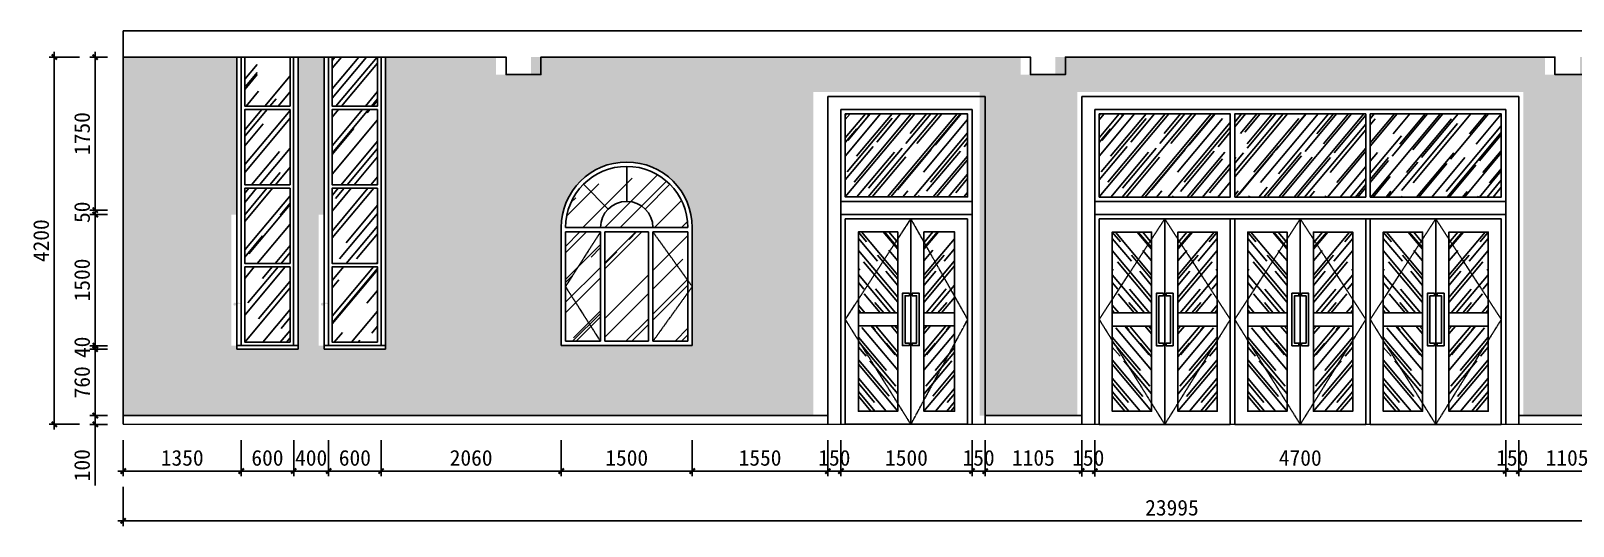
# Model space of a CAD drawing. Header units: millimetres. Extents: x -150677 to 588340, y -254013 to 149700.
# Drawn here: x 415874 to 433517, y -30918 to -25254 of the extents above; entities that cross this region are included whole.
import ezdxf

# ---------------------------------------------------------------- set-up
doc = ezdxf.new("R2010")
doc.units = ezdxf.units.MM
doc.header["$LTSCALE"] = 10
doc.header["$MEASUREMENT"] = 0
doc.linetypes.add('DASH', pattern=[0.35, 0.25, -0.1])
for name, color, linetype in [('1-Ba原始建筑墙体', 2, 'Continuous'), ('1-Bb新建墙体', 7, 'Continuous'), ('2-Ba顶面轮廓', 4, 'Continuous'), ('9-ELd细', 8, 'Continuous'), ('HAT【填充】', 8, 'Continuous'), ('饰物', 46, 'Continuous')]:
    doc.layers.add(name, color=color, linetype=linetype)
doc.styles.get("Standard").update_dxf_attribs({"font": ''})
doc.styles.get('Standard').set_extended_font_data('SimSun')
doc.dimstyles.new('DIMN60', dxfattribs={"dimscale": 0.6, "dimtxt": 300, "dimasz": 100, "dimexe": 100, "dimexo": 300, "dimgap": 100, "dimtad": 1, "dimdec": 0, "dimtxsty": 'Standard', "dimblk": 'ARCHTICK', "dimcen": 2.5, "dimdle": 100, "dimclrd": 8, "dimclre": 8, "dimclrt": 96, "dimadec": 0, "dimazin": 0, "dimtfac": 1, "dimtdec": 0, "dimtmove": 0, "dimatfit": 3, "dimldrblk": 'DOT', "dimfxl": 100, "dimarcsym": 0})
pattern_1 = [(45, (-789385.3, -58583.07), (509.1169, 1357.645), [9000, -1200, 3000, -600]), (45, (-789033.2, -57806.7), (-988.5353, 140.00714), [1800, -198, 3600, -450]), (45, (-789533.8, -58010.3), (1921.91623, 2490.43008), [4800, -840, 2400, -600])]

# ---------------------------------------------------------------- blocks, each defined once
blk = doc.blocks.new('_ArchTick')
at = {"color": 0, "linetype": 'ByBlock', "const_width": 0.4}
blk.add_lwpolyline([(-0.5, -0.5), (0.5, 0.5)], dxfattribs=at)
blk = doc.blocks.new('*D1522')
at = {"layer": '2-Ba顶面轮廓', "color": 8, "lineweight": -2, "transparency": 16777216}
for p, q in [((416931, -29934), (416931, -30348)), ((418281, -29934), (418281, -30348)), ((416871, -30288), (418341, -30288))]:
    blk.add_line(p, q, dxfattribs=at)
at = {"layer": 'Defpoints', "color": 0, "transparency": 16777216}
for p in [(416931, -29754), (418281, -29754), (418281, -30288)]:
    blk.add_point(p, dxfattribs=at)
at = {"layer": '2-Ba顶面轮廓', "color": 8, "lineweight": -2, "transparency": 16777216, "xscale": 60, "yscale": 60, "zscale": 60, "rotation": 180}
blk.add_blockref('_ArchTick', (416931, -30288), dxfattribs=at)
at = {"layer": '2-Ba顶面轮廓', "color": 8, "lineweight": -2, "transparency": 16777216, "xscale": 60, "yscale": 60, "zscale": 60}
blk.add_blockref('_ArchTick', (418281, -30288), dxfattribs=at)
at = {"layer": '2-Ba顶面轮廓', "color": 96, "transparency": 16777216, "insert": (417606, -30138), "char_height": 180, "attachment_point": 5}
blk.add_mtext('1350', dxfattribs=at)
blk = doc.blocks.new('_DOT')
at = {"color": 0, "linetype": 'ByBlock'}
blk.add_line((-0.35, 0), (-1, 0), dxfattribs=at)
at = {"color": 0, "linetype": 'ByBlock', "const_width": 0.35}
blk.add_lwpolyline([(-0.175, 0, 1), (0.175, 0, 1)], format="xyb", close=True, dxfattribs=at)
blk = doc.blocks.new('*D1523')
at = {"layer": '2-Ba顶面轮廓', "color": 8, "lineweight": -2, "transparency": 16777216}
for p, q in [((418281, -29934), (418281, -30348)), ((418881, -29934), (418881, -30348)), ((418221, -30288), (418941, -30288))]:
    blk.add_line(p, q, dxfattribs=at)
at = {"layer": 'Defpoints', "color": 0, "transparency": 16777216}
for p in [(418281, -29754), (418881, -29754), (418881, -30288)]:
    blk.add_point(p, dxfattribs=at)
at = {"layer": '2-Ba顶面轮廓', "color": 8, "lineweight": -2, "transparency": 16777216, "xscale": 60, "yscale": 60, "zscale": 60}
for p, rotation in [((418281, -30288), 179.9999999999999), ((418881, -30288), 359.9999999999999)]:
    blk.add_blockref('_ArchTick', p, dxfattribs=dict(at, rotation=rotation))
at = {"layer": '2-Ba顶面轮廓', "color": 96, "transparency": 16777216, "insert": (418581, -30138), "char_height": 180, "attachment_point": 5}
blk.add_mtext('600', dxfattribs=at)
blk = doc.blocks.new('*D1524')
at = {"layer": '2-Ba顶面轮廓', "color": 8, "lineweight": -2, "transparency": 16777216}
for p, q in [((418881, -29934), (418881, -30348)), ((419281, -29934), (419281, -30348)), ((418821, -30288), (419341, -30288))]:
    blk.add_line(p, q, dxfattribs=at)
at = {"layer": 'Defpoints', "color": 0, "transparency": 16777216}
for p in [(418881, -29754), (419281, -29754), (419281, -30288)]:
    blk.add_point(p, dxfattribs=at)
at = {"layer": '2-Ba顶面轮廓', "color": 8, "lineweight": -2, "transparency": 16777216, "xscale": 60, "yscale": 60, "zscale": 60}
for p, rotation in [((418881, -30288), 179.9999999999999), ((419281, -30288), 359.9999999999999)]:
    blk.add_blockref('_ArchTick', p, dxfattribs=dict(at, rotation=rotation))
at = {"layer": '2-Ba顶面轮廓', "color": 96, "transparency": 16777216, "insert": (419081, -30138), "char_height": 180, "attachment_point": 5}
blk.add_mtext('400', dxfattribs=at)
blk = doc.blocks.new('*D1525')
at = {"layer": '2-Ba顶面轮廓', "color": 8, "lineweight": -2, "transparency": 16777216}
for p, q in [((419281, -29934), (419281, -30348)), ((419881, -29934), (419881, -30348)), ((419221, -30288), (419941, -30288))]:
    blk.add_line(p, q, dxfattribs=at)
at = {"layer": 'Defpoints', "color": 0, "transparency": 16777216}
for p in [(419281, -29754), (419881, -29754), (419881, -30288)]:
    blk.add_point(p, dxfattribs=at)
at = {"layer": '2-Ba顶面轮廓', "color": 8, "lineweight": -2, "transparency": 16777216, "xscale": 60, "yscale": 60, "zscale": 60}
for p, rotation in [((419281, -30288), 179.9999999999999), ((419881, -30288), 359.9999999999999)]:
    blk.add_blockref('_ArchTick', p, dxfattribs=dict(at, rotation=rotation))
at = {"layer": '2-Ba顶面轮廓', "color": 96, "transparency": 16777216, "insert": (419581, -30138), "char_height": 180, "attachment_point": 5}
blk.add_mtext('600', dxfattribs=at)
blk = doc.blocks.new('*D1526')
at = {"layer": '2-Ba顶面轮廓', "color": 8, "lineweight": -2, "transparency": 16777216}
for p, q in [((423441, -29934), (423441, -30348)), ((424991, -29934), (424991, -30348)), ((423381, -30288), (425051, -30288))]:
    blk.add_line(p, q, dxfattribs=at)
at = {"layer": 'Defpoints', "color": 0, "transparency": 16777216}
for p in [(423441, -29754), (424991, -29754), (424991, -30288)]:
    blk.add_point(p, dxfattribs=at)
at = {"layer": '2-Ba顶面轮廓', "color": 8, "lineweight": -2, "transparency": 16777216, "xscale": 60, "yscale": 60, "zscale": 60}
for p, rotation in [((423441, -30288), 179.9999999999999), ((424991, -30288), 359.9999999999999)]:
    blk.add_blockref('_ArchTick', p, dxfattribs=dict(at, rotation=rotation))
at = {"layer": '2-Ba顶面轮廓', "color": 96, "transparency": 16777216, "insert": (424216, -30138), "char_height": 180, "attachment_point": 5}
blk.add_mtext('1550', dxfattribs=at)
blk = doc.blocks.new('*D1527')
at = {"layer": '2-Ba顶面轮廓', "color": 8, "lineweight": -2, "transparency": 16777216}
for p, q in [((424991, -29934), (424991, -30348)), ((425141, -29934), (425141, -30348)), ((424931, -30288), (425201, -30288))]:
    blk.add_line(p, q, dxfattribs=at)
at = {"layer": 'Defpoints', "color": 0, "transparency": 16777216}
for p in [(424991, -29754), (425141, -29754), (425141, -30288)]:
    blk.add_point(p, dxfattribs=at)
at = {"layer": '2-Ba顶面轮廓', "color": 8, "lineweight": -2, "transparency": 16777216, "xscale": 60, "yscale": 60, "zscale": 60}
for p, rotation in [((424991, -30288), 179.9999999999999), ((425141, -30288), 359.9999999999999)]:
    blk.add_blockref('_ArchTick', p, dxfattribs=dict(at, rotation=rotation))
at = {"layer": '2-Ba顶面轮廓', "color": 96, "transparency": 16777216, "insert": (425066, -30138), "char_height": 180, "attachment_point": 5}
blk.add_mtext('150', dxfattribs=at)
blk = doc.blocks.new('*D1528')
at = {"layer": '2-Ba顶面轮廓', "color": 8, "lineweight": -2, "transparency": 16777216}
for p, q in [((425141, -29934), (425141, -30348)), ((426641, -29934), (426641, -30348)), ((425081, -30288), (426701, -30288))]:
    blk.add_line(p, q, dxfattribs=at)
at = {"layer": 'Defpoints', "color": 0, "transparency": 16777216}
for p in [(425141, -29754), (426641, -29754), (426641, -30288)]:
    blk.add_point(p, dxfattribs=at)
at = {"layer": '2-Ba顶面轮廓', "color": 8, "lineweight": -2, "transparency": 16777216, "xscale": 60, "yscale": 60, "zscale": 60}
for p, rotation in [((425141, -30288), 179.9999999999999), ((426641, -30288), 359.9999999999999)]:
    blk.add_blockref('_ArchTick', p, dxfattribs=dict(at, rotation=rotation))
at = {"layer": '2-Ba顶面轮廓', "color": 96, "transparency": 16777216, "insert": (425891, -30138), "char_height": 180, "attachment_point": 5}
blk.add_mtext('1500', dxfattribs=at)
blk = doc.blocks.new('*D1529')
at = {"layer": '2-Ba顶面轮廓', "color": 8, "lineweight": -2, "transparency": 16777216}
for p, q in [((426641, -29934), (426641, -30348)), ((426791, -29934), (426791, -30348)), ((426581, -30288), (426851, -30288))]:
    blk.add_line(p, q, dxfattribs=at)
at = {"layer": 'Defpoints', "color": 0, "transparency": 16777216}
for p in [(426641, -29754), (426791, -29754), (426791, -30288)]:
    blk.add_point(p, dxfattribs=at)
at = {"layer": '2-Ba顶面轮廓', "color": 8, "lineweight": -2, "transparency": 16777216, "xscale": 60, "yscale": 60, "zscale": 60}
for p, rotation in [((426641, -30288), 179.9999999999999), ((426791, -30288), 359.9999999999999)]:
    blk.add_blockref('_ArchTick', p, dxfattribs=dict(at, rotation=rotation))
at = {"layer": '2-Ba顶面轮廓', "color": 96, "transparency": 16777216, "insert": (426716, -30138), "char_height": 180, "attachment_point": 5}
blk.add_mtext('150', dxfattribs=at)
blk = doc.blocks.new('*D1530')
at = {"layer": '2-Ba顶面轮廓', "color": 8, "lineweight": -2, "transparency": 16777216}
for p, q in [((426791, -29934), (426791, -30348)), ((427896, -29934), (427896, -30348)), ((426731, -30288), (427956, -30288))]:
    blk.add_line(p, q, dxfattribs=at)
at = {"layer": 'Defpoints', "color": 0, "transparency": 16777216}
for p in [(426791, -29754), (427896, -29754), (427896, -30288)]:
    blk.add_point(p, dxfattribs=at)
at = {"layer": '2-Ba顶面轮廓', "color": 8, "lineweight": -2, "transparency": 16777216, "xscale": 60, "yscale": 60, "zscale": 60}
for p, rotation in [((426791, -30288), 179.9999999999999), ((427896, -30288), 359.9999999999999)]:
    blk.add_blockref('_ArchTick', p, dxfattribs=dict(at, rotation=rotation))
at = {"layer": '2-Ba顶面轮廓', "color": 96, "transparency": 16777216, "insert": (427343, -30138), "char_height": 180, "attachment_point": 5}
blk.add_mtext('1105', dxfattribs=at)
blk = doc.blocks.new('*D1531')
at = {"layer": '2-Ba顶面轮廓', "color": 8, "lineweight": -2, "transparency": 16777216}
for p, q in [((427895.79474, -29934), (427895.79474, -30348.5)), ((428045.79474, -29934), (428045.79474, -30348.5)), ((427835.79474, -30288.5), (428105.79474, -30288.5))]:
    blk.add_line(p, q, dxfattribs=at)
at = {"layer": 'Defpoints', "color": 0, "transparency": 16777216}
for p in [(427895.79474, -29754), (428045.79474, -29754), (428045.79474, -30288.5)]:
    blk.add_point(p, dxfattribs=at)
at = {"layer": '2-Ba顶面轮廓', "color": 8, "lineweight": -2, "transparency": 16777216, "xscale": 60, "yscale": 60, "zscale": 60}
for p, rotation in [((427895.79474, -30288.5), 179.9999999999999), ((428045.79474, -30288.5), 359.9999999999999)]:
    blk.add_blockref('_ArchTick', p, dxfattribs=dict(at, rotation=rotation))
at = {"layer": '2-Ba顶面轮廓', "color": 96, "transparency": 16777216, "insert": (427970.79474, -30138.5), "char_height": 180, "attachment_point": 5}
blk.add_mtext('150', dxfattribs=at)
blk = doc.blocks.new('*D1532')
at = {"layer": '2-Ba顶面轮廓', "color": 8, "lineweight": -2, "transparency": 16777216}
for p, q in [((428045.79474, -29934), (428045.79474, -30348.5)), ((432745.79474, -29934), (432745.79474, -30348.5)), ((427985.79474, -30288.5), (432805.79474, -30288.5))]:
    blk.add_line(p, q, dxfattribs=at)
at = {"layer": 'Defpoints', "color": 0, "transparency": 16777216}
for p in [(428045.79474, -29754), (432745.79474, -29754), (432745.79474, -30288.5)]:
    blk.add_point(p, dxfattribs=at)
at = {"layer": '2-Ba顶面轮廓', "color": 8, "lineweight": -2, "transparency": 16777216, "xscale": 60, "yscale": 60, "zscale": 60}
for p, rotation in [((428045.79474, -30288.5), 179.9999999999999), ((432745.79474, -30288.5), 359.9999999999999)]:
    blk.add_blockref('_ArchTick', p, dxfattribs=dict(at, rotation=rotation))
at = {"layer": '2-Ba顶面轮廓', "color": 96, "transparency": 16777216, "insert": (430395.79474, -30138.5), "char_height": 180, "attachment_point": 5}
blk.add_mtext('4700', dxfattribs=at)
blk = doc.blocks.new('*D1533')
at = {"layer": '2-Ba顶面轮廓', "color": 8, "lineweight": -2, "transparency": 16777216}
for p, q in [((432746, -29934), (432746, -30348)), ((432896, -29934), (432896, -30348)), ((432686, -30288), (432956, -30288))]:
    blk.add_line(p, q, dxfattribs=at)
at = {"layer": 'Defpoints', "color": 0, "transparency": 16777216}
for p in [(432746, -29754), (432896, -29754), (432896, -30288)]:
    blk.add_point(p, dxfattribs=at)
at = {"layer": '2-Ba顶面轮廓', "color": 8, "lineweight": -2, "transparency": 16777216, "xscale": 60, "yscale": 60, "zscale": 60}
for p, rotation in [((432746, -30288), 179.9999999999999), ((432896, -30288), 359.9999999999999)]:
    blk.add_blockref('_ArchTick', p, dxfattribs=dict(at, rotation=rotation))
at = {"layer": '2-Ba顶面轮廓', "color": 96, "transparency": 16777216, "insert": (432821, -30138), "char_height": 180, "attachment_point": 5}
blk.add_mtext('150', dxfattribs=at)
blk = doc.blocks.new('*D1534')
at = {"layer": '2-Ba顶面轮廓', "color": 8, "lineweight": -2, "transparency": 16777216}
for p, q in [((432896, -29934), (432896, -30348)), ((434001, -29934), (434001, -30348)), ((432836, -30288), (434061, -30288))]:
    blk.add_line(p, q, dxfattribs=at)
at = {"layer": 'Defpoints', "color": 0, "transparency": 16777216}
for p in [(432896, -29754), (434001, -29754), (434001, -30288)]:
    blk.add_point(p, dxfattribs=at)
at = {"layer": '2-Ba顶面轮廓', "color": 8, "lineweight": -2, "transparency": 16777216, "xscale": 60, "yscale": 60, "zscale": 60}
for p, rotation in [((432896, -30288), 179.9999999999999), ((434001, -30288), 359.9999999999999)]:
    blk.add_blockref('_ArchTick', p, dxfattribs=dict(at, rotation=rotation))
at = {"layer": '2-Ba顶面轮廓', "color": 96, "transparency": 16777216, "insert": (433448, -30138), "char_height": 180, "attachment_point": 5}
blk.add_mtext('1105', dxfattribs=at)
blk = doc.blocks.new('*D1543')
at = {"layer": '2-Ba顶面轮廓', "color": 8, "lineweight": -2, "transparency": 16777216}
for p, q in [((416931, -30468), (416931, -30917)), ((440926, -30468), (440926, -30918)), ((416871, -30857), (440986, -30858))]:
    blk.add_line(p, q, dxfattribs=at)
at = {"layer": 'Defpoints', "color": 0, "transparency": 16777216}
for p in [(416931, -30288), (440926, -30289), (440926, -30858)]:
    blk.add_point(p, dxfattribs=at)
at = {"layer": '2-Ba顶面轮廓', "color": 8, "lineweight": -2, "transparency": 16777216, "xscale": 60, "yscale": 60, "zscale": 60}
for p, rotation in [((416931, -30857), 179.9988060943548), ((440926, -30858), 359.9988060943548)]:
    blk.add_blockref('_ArchTick', p, dxfattribs=dict(at, rotation=rotation))
at = {"layer": '2-Ba顶面轮廓', "color": 96, "transparency": 16777216, "insert": (428928, -30708), "char_height": 180, "attachment_point": 5, "rotation": 359.9988}
blk.add_mtext('23995', dxfattribs=at)
blk = doc.blocks.new('*D1548')
at = {"layer": '2-Ba顶面轮廓', "color": 8, "lineweight": -2, "transparency": 16777216}
for p, q in [((416611, -29654), (416611, -29594)), ((416751, -29654), (416551, -29654)), ((416751, -29754), (416551, -29754)), ((416611, -29654), (416611, -29754)), ((416611, -29754), (416611, -30452))]:
    blk.add_line(p, q, dxfattribs=at)
at = {"layer": 'Defpoints', "color": 0, "transparency": 16777216}
for p in [(416611, -29654), (416931, -29654), (416931, -29754)]:
    blk.add_point(p, dxfattribs=at)
at = {"layer": '2-Ba顶面轮廓', "color": 8, "lineweight": -2, "transparency": 16777216, "xscale": 60, "yscale": 60, "zscale": 60}
for p, rotation in [((416611, -29654), 270), ((416611, -29754), 90)]:
    blk.add_blockref('_ArchTick', p, dxfattribs=dict(at, rotation=rotation))
at = {"layer": '2-Ba顶面轮廓', "color": 96, "transparency": 16777216, "insert": (416461, -30221), "char_height": 180, "attachment_point": 5, "rotation": 90}
blk.add_mtext('100', dxfattribs=at)
blk = doc.blocks.new('*D1549')
at = {"layer": '2-Ba顶面轮廓', "color": 8, "lineweight": -2, "transparency": 16777216}
for p, q in [((416751, -28894), (416551, -28894)), ((416611, -29714), (416611, -28834)), ((416751, -29654), (416551, -29654))]:
    blk.add_line(p, q, dxfattribs=at)
at = {"layer": 'Defpoints', "color": 0, "transparency": 16777216}
for p in [(416611, -28894), (416931, -28894), (416931, -29654)]:
    blk.add_point(p, dxfattribs=at)
at = {"layer": '2-Ba顶面轮廓', "color": 8, "lineweight": -2, "transparency": 16777216, "xscale": 60, "yscale": 60, "zscale": 60}
for p, rotation in [((416611, -28894), 90), ((416611, -29654), 270)]:
    blk.add_blockref('_ArchTick', p, dxfattribs=dict(at, rotation=rotation))
at = {"layer": '2-Ba顶面轮廓', "color": 96, "transparency": 16777216, "insert": (416461, -29273), "char_height": 180, "attachment_point": 5, "rotation": 90}
blk.add_mtext('760', dxfattribs=at)
blk = doc.blocks.new('*D1550')
at = {"layer": '2-Ba顶面轮廓', "color": 8, "lineweight": -2, "transparency": 16777216}
for p, q in [((416751, -28854), (416551, -28854)), ((416751, -28894), (416551, -28894)), ((416611, -28854), (416611, -28794)), ((416611, -28894), (416611, -28854)), ((416611, -28894), (416611, -28954))]:
    blk.add_line(p, q, dxfattribs=at)
at = {"layer": 'Defpoints', "color": 0, "transparency": 16777216}
for p in [(416611, -28854), (416931, -28854), (416931, -28894)]:
    blk.add_point(p, dxfattribs=at)
at = {"layer": '2-Ba顶面轮廓', "color": 8, "lineweight": -2, "transparency": 16777216, "xscale": 60, "yscale": 60, "zscale": 60}
for p, rotation in [((416611, -28854), 270), ((416611, -28894), 90)]:
    blk.add_blockref('_ArchTick', p, dxfattribs=dict(at, rotation=rotation))
at = {"layer": '2-Ba顶面轮廓', "color": 96, "transparency": 16777216, "insert": (416461, -28873), "char_height": 180, "attachment_point": 5, "rotation": 90}
blk.add_mtext('40', dxfattribs=at)
blk = doc.blocks.new('*D1551')
at = {"layer": '2-Ba顶面轮廓', "color": 8, "lineweight": -2, "transparency": 16777216}
for p, q in [((416611, -28914), (416611, -27294)), ((416751, -27354), (416551, -27354)), ((416751, -28854), (416551, -28854))]:
    blk.add_line(p, q, dxfattribs=at)
at = {"layer": 'Defpoints', "color": 0, "transparency": 16777216}
for p in [(416611, -27354), (416931, -27354), (416931, -28854)]:
    blk.add_point(p, dxfattribs=at)
at = {"layer": '2-Ba顶面轮廓', "color": 8, "lineweight": -2, "transparency": 16777216, "xscale": 60, "yscale": 60, "zscale": 60}
for p, rotation in [((416611, -27354), 90), ((416611, -28854), 270)]:
    blk.add_blockref('_ArchTick', p, dxfattribs=dict(at, rotation=rotation))
at = {"layer": '2-Ba顶面轮廓', "color": 96, "transparency": 16777216, "insert": (416461, -28103), "char_height": 180, "attachment_point": 5, "rotation": 90}
blk.add_mtext('1500', dxfattribs=at)
blk = doc.blocks.new('*D1552')
at = {"layer": '2-Ba顶面轮廓', "color": 8, "lineweight": -2, "transparency": 16777216}
for p, q in [((416751, -27303), (416551, -27303)), ((416611, -27303), (416611, -27243)), ((416611, -27354), (416611, -27303)), ((416751, -27354), (416551, -27354)), ((416611, -27354), (416611, -27414))]:
    blk.add_line(p, q, dxfattribs=at)
at = {"layer": 'Defpoints', "color": 0, "transparency": 16777216}
for p in [(416611, -27303), (416931, -27303), (416931, -27354)]:
    blk.add_point(p, dxfattribs=at)
at = {"layer": '2-Ba顶面轮廓', "color": 8, "lineweight": -2, "transparency": 16777216, "xscale": 60, "yscale": 60, "zscale": 60}
for p, rotation in [((416611, -27303), 270), ((416611, -27354), 90)]:
    blk.add_blockref('_ArchTick', p, dxfattribs=dict(at, rotation=rotation))
at = {"layer": '2-Ba顶面轮廓', "color": 96, "transparency": 16777216, "insert": (416461, -27328), "char_height": 180, "attachment_point": 5, "rotation": 90}
blk.add_mtext('50', dxfattribs=at)
blk = doc.blocks.new('*D1553')
at = {"layer": '2-Ba顶面轮廓', "color": 8, "lineweight": -2, "transparency": 16777216}
for p, q in [((416751, -25554), (416551, -25554)), ((416611, -27363), (416611, -25494)), ((416751, -27303), (416551, -27303))]:
    blk.add_line(p, q, dxfattribs=at)
at = {"layer": 'Defpoints', "color": 0, "transparency": 16777216}
for p in [(416611, -25554), (416931, -25554), (416931, -27303)]:
    blk.add_point(p, dxfattribs=at)
at = {"layer": '2-Ba顶面轮廓', "color": 8, "lineweight": -2, "transparency": 16777216, "xscale": 60, "yscale": 60, "zscale": 60}
for p, rotation in [((416611, -25554), 90), ((416611, -27303), 270)]:
    blk.add_blockref('_ArchTick', p, dxfattribs=dict(at, rotation=rotation))
at = {"layer": '2-Ba顶面轮廓', "color": 96, "transparency": 16777216, "insert": (416461, -26428), "char_height": 180, "attachment_point": 5, "rotation": 90}
blk.add_mtext('1750', dxfattribs=at)
blk = doc.blocks.new('*D1554')
at = {"layer": '2-Ba顶面轮廓', "color": 8, "lineweight": -2, "transparency": 16777216}
for p, q in [((416430.5, -25553.5), (416082.5, -25553.5)), ((416142.5, -25493.5), (416142.5, -29813.5)), ((416430.5, -29753.5), (416082.5, -29753.5))]:
    blk.add_line(p, q, dxfattribs=at)
at = {"layer": 'Defpoints', "color": 0, "transparency": 16777216}
for p in [(416610.5, -25553.5), (416142.5, -29753.5), (416610.5, -29753.5)]:
    blk.add_point(p, dxfattribs=at)
at = {"layer": '2-Ba顶面轮廓', "color": 8, "lineweight": -2, "transparency": 16777216, "xscale": 60, "yscale": 60, "zscale": 60}
for p, rotation in [((416142.5, -25553.5), 90), ((416142.5, -29753.5), 270)]:
    blk.add_blockref('_ArchTick', p, dxfattribs=dict(at, rotation=rotation))
at = {"layer": '2-Ba顶面轮廓', "color": 96, "transparency": 16777216, "insert": (415992.5, -27653.5), "char_height": 180, "attachment_point": 5, "rotation": 90}
blk.add_mtext('4200', dxfattribs=at)
blk = doc.blocks.new('A$C438F444C')
at = {"layer": 'HAT【填充】'}
h = blk.add_hatch(dxfattribs=at)
h.set_pattern_fill('AR-RROOF', color=250, scale=600, angle=45, style=0)
h.set_pattern_definition([(45, (50, 1350), (509.12, 1357.65), [9000, -1200, 3000, -600]), (45, (402.1, 2126.4), (-988.54, 140), [1800, -198, 3600, -450]), (45, (-98.5, 1922.76), (1921.92, 2490.43), [4800, -840, 2400, -600])])
edge = h.paths.add_edge_path()
edge.add_arc((750, 1350), 700, 0, 180)
edge.add_line((50, 1350), (1450, 1350))
h = blk.add_hatch(dxfattribs=at)
h.set_pattern_fill('AR-RROOF', color=250, scale=400, angle=45, style=0)
h.set_pattern_definition([(45, (-789385.3, -58583.07), (339.41125, 905.09668), [6000, -800, 2000, -400]), (45, (-789150.55, -58065.47), (-659.02352, 93.3381), [1200, -132, 2400, -300]), (45, (-789484.3, -58201.23), (1281.27749, 1660.28672), [3200, -560, 1600, -400])])
h.paths.add_polyline_path([(50, 1300), (50, 50), (450, 50), (450, 1300)])
h = blk.add_hatch(dxfattribs=at)
h.set_pattern_fill('AR-RROOF', color=250, scale=600, angle=45, style=0)
h.set_pattern_definition(pattern_1)
h.paths.add_polyline_path([(500, 50), (500, 1300), (1000, 1300), (1000, 50)])
h = blk.add_hatch(dxfattribs=at)
h.set_pattern_fill('AR-RROOF', color=250, scale=600, angle=45, style=0)
h.set_pattern_definition(pattern_1)
h.paths.add_polyline_path([(1050, 1300), (1050, 50), (1450, 50), (1450, 1300)])
at = {"layer": '2-Ba顶面轮廓', "color": 8}
for p, q in [((750, 1650), (750, 2050)), ((538, 1562), (255, 1845)), ((962, 1562), (1245, 1845))]:
    blk.add_line(p, q, dxfattribs=at)
at = {"layer": '2-Ba顶面轮廓'}
for p, q in [((0, 0), (0, 1350)), ((50, 1350), (1450, 1350)), ((50, 1300), (450, 1300)), ((50, 50), (50, 1300)), ((450, 1300), (450, 50)), ((500, 1300), (1000, 1300)), ((500, 1300), (500, 50)), ((1000, 1300), (1000, 50)), ((1050, 1300), (1450, 1300)), ((1050, 1300), (1050, 50)), ((1450, 1300), (1450, 50)), ((1500, 1350), (1500, 0)), ((0, 0), (1500, 0)), ((50, 50), (450, 50)), ((500, 50), (1000, 50)), ((1050, 50), (1450, 50))]:
    blk.add_line(p, q, dxfattribs=at)
at = {"layer": '2-Ba顶面轮廓', "color": 8, "linetype": 'DASH'}
for points in [[(450, 1300), (50, 675), (450, 50)], [(1050, 1300), (1500, 675), (1050, 50)]]:
    blk.add_lwpolyline(points, dxfattribs=at)
at = {"layer": '2-Ba顶面轮廓'}
for radius in [750, 700]:
    blk.add_arc((750, 1350), radius, 0, 180, dxfattribs=at)
at = {"layer": '2-Ba顶面轮廓', "color": 8}
blk.add_arc((750, 1350), 300, 0, 180, dxfattribs=at)
blk = doc.blocks.new('*D1703')
at = {"layer": '2-Ba顶面轮廓', "color": 8, "lineweight": -2, "transparency": 16777216}
for p, q in [((421941, -29934), (421941, -30348)), ((423441, -29934), (423441, -30348)), ((423501, -30288), (421881, -30288))]:
    blk.add_line(p, q, dxfattribs=at)
at = {"layer": 'Defpoints', "color": 0, "transparency": 16777216}
for p in [(421941, -29754), (423441, -29754), (421941, -30288)]:
    blk.add_point(p, dxfattribs=at)
at = {"layer": '2-Ba顶面轮廓', "color": 8, "lineweight": -2, "transparency": 16777216, "xscale": 60, "yscale": 60, "zscale": 60, "rotation": 180}
blk.add_blockref('_ArchTick', (421941, -30288), dxfattribs=at)
at = {"layer": '2-Ba顶面轮廓', "color": 8, "lineweight": -2, "transparency": 16777216, "xscale": 60, "yscale": 60, "zscale": 60}
blk.add_blockref('_ArchTick', (423441, -30288), dxfattribs=at)
at = {"layer": '2-Ba顶面轮廓', "color": 96, "transparency": 16777216, "insert": (422691, -30138), "char_height": 180, "attachment_point": 5}
blk.add_mtext('1500', dxfattribs=at)
blk = doc.blocks.new('*D1704')
at = {"layer": '2-Ba顶面轮廓', "color": 8, "lineweight": -2, "transparency": 16777216}
for p, q in [((419881, -29934), (419881, -30348)), ((421941, -29934), (421941, -30348)), ((422001, -30288), (419821, -30288))]:
    blk.add_line(p, q, dxfattribs=at)
at = {"layer": 'Defpoints', "color": 0, "transparency": 16777216}
for p in [(419881, -29754), (421941, -29754), (419881, -30288)]:
    blk.add_point(p, dxfattribs=at)
at = {"layer": '2-Ba顶面轮廓', "color": 8, "lineweight": -2, "transparency": 16777216, "xscale": 60, "yscale": 60, "zscale": 60, "rotation": 180}
blk.add_blockref('_ArchTick', (419881, -30288), dxfattribs=at)
at = {"layer": '2-Ba顶面轮廓', "color": 8, "lineweight": -2, "transparency": 16777216, "xscale": 60, "yscale": 60, "zscale": 60}
blk.add_blockref('_ArchTick', (421941, -30288), dxfattribs=at)
at = {"layer": '2-Ba顶面轮廓', "color": 96, "transparency": 16777216, "insert": (420911, -30138), "char_height": 180, "attachment_point": 5}
blk.add_mtext('2060', dxfattribs=at)

msp = doc.modelspace()

# ---------------------------------------------------------------- hatches: boundary and pattern name
at = {"layer": '2-Ba顶面轮廓'}
h = msp.add_hatch(dxfattribs=at)
h.set_pattern_fill('AR-SAND', color=251, scale=100, angle=90, style=0)
h.set_pattern_definition([(127.5, (416816.47, -29654), (-244.7066, -8.0002), [0, -193.04, 0, -215.9, 0, -206.375]), (97.5, (416816.47, -29654), (-358.4126, 224.7616), [0, -104.14, 0, -173.99, 0, -66.675]), (57.5, (416816.47, -29810.2), (-0.7186, 395.4962), [0, -63.5, 0, -228.6, 0, -298.45]), (47.5, (416816.47, -29810.2), (-111.4647, 381.778), [0, -31.75, 0, -149.86, 0, -171.45])])
h.paths.add_polyline_path([(419295.1, -28393.5, 0.4742551), (419223.5, -28371.5, 0.4729746), (419196.7, -28367.9, 1.0451931), (419219.5, -28390.3, -0.4712331)], flags=0)
h.paths.add_polyline_path([(418295.1, -28393.5, 0.4742551), (418223.5, -28371.5, 0.4729746), (418196.7, -28367.9), (418196.7, -28367.9, -0.000002), (418196.7, -28367.9), (418196.7, -28367.9, 1.0451964), (418219.5, -28390.3, -0.4712332)], flags=0)
h.paths.add_polyline_path([(439141.2, -28393.5, 0.4742551), (439069.6, -28371.5, 0.4729746), (439042.8, -28367.9, 1.0451931), (439065.6, -28390.3, -0.4712331)], flags=0)
h.paths.add_polyline_path([(440042.8, -28367.9), (440042.8, -28367.9, -0.0000022), (440042.8, -28367.9, 1.0451964), (440065.6, -28390.3, -0.4712332), (440141.2, -28393.5, 0.4742551), (440069.6, -28371.5, 0.4729746), (440042.8, -28367.9)], flags=0)
edge = h.paths.add_edge_path()
edge.add_line((421940.8, -28853.6), (421940.8, -27503.6))
edge.add_arc((422690.8, -27503.6), 750, 2.90155, 180, ccw=False)
edge.add_line((423439.8, -27465.7), (423440.8, -28853.6))
edge.add_line((423440.8, -28853.6), (421940.8, -28853.6))
edge = h.paths.add_edge_path()
edge.add_line((437350.8, -28853.6), (437351.8, -27465.7))
edge.add_arc((438100.8, -27503.6), 750, 0, 177.09845, ccw=False)
edge.add_line((438850.8, -27503.6), (438850.8, -28853.6))
edge.add_line((438850.8, -28853.6), (437350.8, -28853.6))
h.paths.add_polyline_path([(440075.9, -28854), (440075.9, -27354), (440012.6, -27354), (440012.6, -28854)])
h.paths.add_polyline_path([(439075.9, -28854), (439075.9, -27354), (439012.6, -27354), (439012.6, -28854)])
h.paths.add_polyline_path([(418230.8, -28854), (418230.8, -27354), (418166.5, -27354), (418166.5, -28854)])
h.paths.add_polyline_path([(419930.8, -25554), (419930.8, -28893), (419230.8, -28893), (419230.8, -25554), (418930.8, -25554), (418930.8, -28893.5), (418230.8, -28893.5), (418230.8, -25554), (416930.8, -25554), (416930.8, -29654), (424826.5, -29654), (424826.5, -25954), (426726.5, -25954), (426726.5, -29654), (427845.8, -29654), (427845.8, -25954), (432945.8, -25954), (432945.8, -29654), (433837.5, -29654), (433837.5, -25954), (435737.5, -25954), (435737.5, -29654), (440812.6, -29654), (440812.6, -25554), (440775.9, -25554), (440775.9, -28893.5), (440075.9, -28893.5), (440075.9, -25554), (439775.9, -25554), (439775.9, -28894), (439075.9, -28894), (439075.9, -25554), (433595.8, -25554), (433595.8, -25754), (433195.8, -25754), (433195.8, -25554), (427595.8, -25554), (427595.8, -25754), (427195.8, -25754), (427195.8, -25554), (421595.8, -25554), (421595.8, -25754), (421195.8, -25754), (421195.8, -25554)])
h.paths.add_polyline_path([(419230.8, -28854), (419230.8, -27354), (419166.5, -27354), (419166.5, -28854)])
h = msp.add_hatch(dxfattribs=at)
h.set_pattern_fill('木材', color=251, scale=50, style=0)
h.set_pattern_definition([(50, (425190.78, -27153.5), (129.618, 465.617), [3000, -400, 1000, -200]), (50, (425456.78, -27053.5), (-332.325, 17.773), [600, -66, 1200, -150]), (50, (425290.78, -26983.5), (565.849, 882.82), [1600, -280, 800, -200])])
h.paths.add_polyline_path([(426590.8, -27153.5), (426590.8, -26203.5), (425190.8, -26203.5), (425190.8, -27153.5)])
h = msp.add_hatch(dxfattribs=at)
h.set_pattern_fill('木材', color=251, scale=50, style=0)
h.set_pattern_definition([(50, (428095.8, -27154), (129.618, 465.617), [3000, -400, 1000, -200]), (50, (428361.8, -27054), (-332.325, 17.773), [600, -66, 1200, -150]), (50, (428195.8, -26984), (565.849, 882.8198), [1600, -280, 800, -200])])
h.paths.add_polyline_path([(429595.8, -27154), (429595.8, -26204), (428095.8, -26204), (428095.8, -27154)])
h.paths.add_polyline_path([(431145.8, -27154), (431145.8, -26204), (429645.8, -26204), (429645.8, -27154)])
h.paths.add_polyline_path([(432695.8, -27154), (432695.8, -26204), (431195.8, -26204), (431195.8, -27154)])
h = msp.add_hatch(dxfattribs=at)
h.set_pattern_fill('木材', color=251, scale=50, style=0)
h.set_pattern_definition([(130, (425790.78, -29603.5), (-129.618, 465.617), [3000, -400, 1000, -200]), (130, (425524.78, -29503.5), (332.325, 17.773), [600, -66, 1200, -150]), (130, (425690.78, -29433.5), (-565.849, 882.82), [1600, -280, 800, -200])])
h.paths.add_polyline_path([(425340.8, -27553.5), (425790.8, -27553.5), (425790.8, -27649.9), (425340.8, -28389.2)])
h.paths.add_polyline_path([(425790.8, -27649.9), (425790.8, -28478.5), (425340.8, -28478.5), (425340.8, -28389.2)])
h.paths.add_polyline_path([(425790.8, -28628.5), (425790.8, -28853.5), (425790.8, -29496.4), (425340.8, -28724.9), (425340.8, -28628.5)])
h.paths.add_polyline_path([(425790.8, -29496.4), (425790.8, -29603.5), (425340.8, -29603.5), (425340.8, -28724.9)])
h = msp.add_hatch(dxfattribs=at)
h.set_pattern_fill('木材', color=251, scale=50, style=0)
h.set_pattern_definition([(50, (426090.78, -29603.5), (129.618, 465.617), [3000, -400, 1000, -200]), (50, (426356.78, -29503.5), (-332.325, 17.773), [600, -66, 1200, -150]), (50, (426190.78, -29433.5), (565.849, 882.82), [1600, -280, 800, -200])])
h.paths.add_polyline_path([(426440.8, -27553.5), (426090.8, -27553.5), (426090.8, -27668.9), (426440.8, -28288.1)])
h.paths.add_polyline_path([(426090.8, -27668.9), (426090.8, -28478.5), (426440.8, -28478.5), (426440.8, -28288.1)])
h.paths.add_polyline_path([(426090.8, -28628.5), (426090.8, -28853.5), (426090.8, -29476.6), (426440.8, -28830.4), (426440.8, -28628.5)])
h.paths.add_polyline_path([(426440.8, -28830.4), (426090.8, -29476.6), (426090.8, -29603.5), (426440.8, -29603.5)])
h = msp.add_hatch(dxfattribs=at)
h.set_pattern_fill('木材', color=251, scale=50, style=0)
h.set_pattern_definition([(130, (428695.8, -29604), (-129.618, 465.617), [3000, -400, 1000, -200]), (130, (428429.8, -29504), (332.325, 17.773), [600, -66, 1200, -150]), (130, (428595.8, -29434), (-565.849, 882.82), [1600, -280, 800, -200])])
h.paths.add_polyline_path([(428245.8, -27554), (428695.8, -27554), (428695.8, -27650.4), (428245.8, -28389.7)])
h.paths.add_polyline_path([(428695.8, -27650.4), (428695.8, -28479), (428245.8, -28479), (428245.8, -28389.7)])
h.paths.add_polyline_path([(428695.8, -28629), (428695.8, -28854), (428695.8, -29496.9), (428245.8, -28725.4), (428245.8, -28629)])
h.paths.add_polyline_path([(428695.8, -29496.9), (428695.8, -29604), (428245.8, -29604), (428245.8, -28725.4)])
h = msp.add_hatch(dxfattribs=at)
h.set_pattern_fill('木材', color=251, scale=50, style=0)
h.set_pattern_definition([(50, (428995.8, -29604), (129.618, 465.617), [3000, -400, 1000, -200]), (50, (429261.8, -29504), (-332.325, 17.773), [600, -66, 1200, -150]), (50, (429095.8, -29434), (565.849, 882.82), [1600, -280, 800, -200])])
h.paths.add_polyline_path([(429445.8, -27554), (428995.8, -27554), (428995.8, -27634), (429445.8, -28324)])
h.paths.add_polyline_path([(428995.8, -27634), (428995.8, -28479), (429445.8, -28479), (429445.8, -28324)])
h.paths.add_polyline_path([(428995.8, -28629), (428995.8, -28854), (428995.8, -29514), (429445.8, -28794), (429445.8, -28629)])
h.paths.add_polyline_path([(428995.8, -29514), (428995.8, -29604), (429445.8, -29604), (429445.8, -28794)])
h = msp.add_hatch(dxfattribs=at)
h.set_pattern_fill('木材', color=251, scale=50, style=0)
h.set_pattern_definition([(130, (430245.8, -29604), (-129.618, 465.617), [3000, -400, 1000, -200]), (130, (429979.8, -29504), (332.325, 17.773), [600, -66, 1200, -150]), (130, (430145.8, -29434), (-565.849, 882.82), [1600, -280, 800, -200])])
h.paths.add_polyline_path([(429795.8, -27554), (430245.8, -27554), (430245.8, -27650.4), (429795.8, -28389.7)])
h.paths.add_polyline_path([(430245.8, -27650.4), (430245.8, -28479), (429795.8, -28479), (429795.8, -28389.7)])
h.paths.add_polyline_path([(430245.8, -28629), (430245.8, -28854), (430245.8, -29496.9), (429795.8, -28725.4), (429795.8, -28629)])
h.paths.add_polyline_path([(430245.8, -29496.9), (430245.8, -29604), (429795.8, -29604), (429795.8, -28725.4)])
h = msp.add_hatch(dxfattribs=at)
h.set_pattern_fill('木材', color=251, scale=50, style=0)
h.set_pattern_definition([(50, (430545.8, -29604), (129.618, 465.617), [3000, -400, 1000, -200]), (50, (430811.8, -29504), (-332.325, 17.773), [600, -66, 1200, -150]), (50, (430645.8, -29434), (565.849, 882.82), [1600, -280, 800, -200])])
h.paths.add_polyline_path([(430995.8, -27554), (430545.8, -27554), (430545.8, -27650.4), (430995.8, -28389.7)])
h.paths.add_polyline_path([(430545.8, -27650.4), (430545.8, -28479), (430995.8, -28479), (430995.8, -28389.7)])
h.paths.add_polyline_path([(430545.8, -28629), (430545.8, -28854), (430545.8, -29496.9), (430995.8, -28725.4), (430995.8, -28629)])
h.paths.add_polyline_path([(430545.8, -29496.9), (430545.8, -29604), (430995.8, -29604), (430995.8, -28725.4)])
h = msp.add_hatch(dxfattribs=at)
h.set_pattern_fill('木材', color=251, scale=50, style=0)
h.set_pattern_definition([(130, (431795.8, -29604), (-129.618, 465.617), [3000, -400, 1000, -200]), (130, (431529.8, -29504), (332.325, 17.773), [600, -66, 1200, -150]), (130, (431695.8, -29434), (-565.849, 882.82), [1600, -280, 800, -200])])
h.paths.add_polyline_path([(431345.8, -27554), (431795.8, -27554), (431795.8, -27650.4), (431345.8, -28389.7)])
h.paths.add_polyline_path([(431795.8, -27650.4), (431795.8, -28479), (431345.8, -28479), (431345.8, -28389.7)])
h.paths.add_polyline_path([(431795.8, -28629), (431795.8, -28854), (431795.8, -29496.9), (431345.8, -28725.4), (431345.8, -28629)])
h.paths.add_polyline_path([(431795.8, -29496.9), (431795.8, -29604), (431345.8, -29604), (431345.8, -28725.4)])
h = msp.add_hatch(dxfattribs=at)
h.set_pattern_fill('木材', color=251, scale=50, style=0)
h.set_pattern_definition([(50, (432095.8, -29604), (129.618, 465.617), [3000, -400, 1000, -200]), (50, (432361.8, -29504), (-332.325, 17.773), [600, -66, 1200, -150]), (50, (432195.8, -29434), (565.849, 882.82), [1600, -280, 800, -200])])
h.paths.add_polyline_path([(432545.8, -27554), (432095.8, -27554), (432095.8, -27650.4), (432545.8, -28389.7)])
h.paths.add_polyline_path([(432095.8, -27650.4), (432095.8, -28479), (432545.8, -28479), (432545.8, -28389.7)])
h.paths.add_polyline_path([(432095.8, -28629), (432095.8, -28854), (432095.8, -29496.9), (432545.8, -28725.4), (432545.8, -28629)])
h.paths.add_polyline_path([(432095.8, -29496.9), (432095.8, -29604), (432545.8, -29604), (432545.8, -28725.4)])
at = {"layer": 'HAT【填充】'}
h = msp.add_hatch(dxfattribs=at)
h.set_pattern_fill('木材', color=251, scale=100, style=0)
h.set_pattern_definition([(50, (418320.78, -28813.5), (202.204, 726.363), [4680, -624, 1560, -312]), (50, (418735.74, -28657.5), (-518.43, 27.725), [936, -102.96, 1872, -234]), (50, (418476.78, -28548.3), (882.725, 1377.199), [2496, -436.8, 1248, -312])])
h.paths.add_polyline_path([(419840.8, -25553.5), (419320.8, -25553.5), (419320.8, -26113.5), (419840.8, -26113.5)])
h.paths.add_polyline_path([(419840.8, -26153.5), (419320.8, -26153.5), (419320.8, -27013.5), (419840.8, -27013.5)])
h.paths.add_polyline_path([(419840.8, -27053.5), (419320.8, -27053.5), (419320.8, -27913.5), (419840.8, -27913.5)])
h.paths.add_polyline_path([(419840.8, -27953.5), (419320.8, -27953.5), (419320.8, -28813.5), (419840.8, -28813.5)])
h.paths.add_polyline_path([(418840.8, -27953.5), (418320.8, -27953.5), (418320.8, -28813.5), (418840.8, -28813.5)])
h.paths.add_polyline_path([(418840.8, -27053.5), (418320.8, -27053.5), (418320.8, -27913.5), (418840.8, -27913.5)])
h.paths.add_polyline_path([(418840.8, -26153.5), (418320.8, -26153.5), (418320.8, -27013.5), (418840.8, -27013.5)])
h.paths.add_polyline_path([(418840.8, -25753.5), (418464, -25753.5), (418464, -25553.5), (418320.8, -25553.5), (418320.8, -26113.5), (418840.8, -26113.5)])

# ---------------------------------------------------------------- linework, layer by layer
at = {"layer": '1-Ba原始建筑墙体'}
for p, q in [((416930.8, -25253.5), (416930.8, -29753.5)), ((416930.8, -25253.5), (440925.9, -25254)), ((416930.8, -29753.5), (440925.9, -29754))]:
    msp.add_line(p, q, dxfattribs=at)
at = {"layer": '2-Ba顶面轮廓'}
for p, q in [((426790.8, -26003.5), (424990.8, -26003.5)), ((424990.8, -29753.5), (424990.8, -26003.5)), ((426790.8, -26003.5), (426790.8, -29753.5)), ((427895.8, -26004), (432895.8, -26004)), ((427895.8, -29754), (427895.8, -26004)), ((432895.8, -29754), (432895.8, -26004)), ((425140.8, -29753.5), (425140.8, -26153.5)), ((426640.8, -26153.5), (425140.8, -26153.5)), ((426640.8, -26153.5), (426640.8, -29753.5)), ((428045.8, -29754), (428045.8, -26154)), ((428045.8, -26154), (432745.8, -26154)), ((432745.8, -29754), (432745.8, -26154)), ((426640.8, -27203.5), (425140.8, -27203.5)), ((428045.8, -27204), (432745.8, -27204)), ((426640.8, -27353.5), (425140.8, -27353.5)), ((425190.8, -27403.5), (425990.8, -27403.5)), ((425190.8, -27403.5), (425190.8, -29753.5)), ((425940.8, -27403.5), (425940.8, -29753.5)), ((425990.8, -27403.5), (426590.8, -27403.5)), ((426590.8, -27403.5), (426590.8, -29753.5)), ((428095.8, -27404), (428895.8, -27404)), ((428095.8, -27404), (428095.8, -29754)), ((428145.8, -27354), (432645.8, -27354)), ((428845.8, -27404), (428845.8, -29754)), ((428895.8, -27404), (429595.8, -27404)), ((429595.8, -27404), (429595.8, -29754)), ((429645.8, -27404), (430445.8, -27404)), ((429645.8, -27404), (429645.8, -29754)), ((430395.8, -27404), (430395.8, -29754)), ((430445.8, -27404), (431145.8, -27404)), ((431145.8, -27404), (431145.8, -29754)), ((431195.8, -27404), (431995.8, -27404)), ((431195.8, -27404), (431195.8, -29754)), ((431945.8, -27404), (431945.8, -29754)), ((431995.8, -27404), (432695.8, -27404)), ((432695.8, -27404), (432695.8, -29754)), ((425790.8, -28478.5), (425340.8, -28478.5)), ((426090.8, -28478.5), (426440.8, -28478.5)), ((428695.8, -28479), (428245.8, -28479)), ((428995.8, -28479), (429445.8, -28479)), ((430245.8, -28479), (429795.8, -28479)), ((430545.8, -28479), (430995.8, -28479)), ((431795.8, -28479), (431345.8, -28479)), ((432095.8, -28479), (432545.8, -28479)), ((425790.8, -28628.5), (425340.8, -28628.5)), ((426090.8, -28628.5), (426440.8, -28628.5)), ((428695.8, -28629), (428245.8, -28629)), ((428995.8, -28629), (429445.8, -28629)), ((430245.8, -28629), (429795.8, -28629)), ((430545.8, -28629), (430995.8, -28629)), ((431795.8, -28629), (431345.8, -28629)), ((432095.8, -28629), (432545.8, -28629)), ((418230.8, -28853.5), (418930.8, -28853.5)), ((419230.8, -28853), (419930.8, -28853)), ((416930.8, -29653.5), (424990.8, -29653.5)), ((425190.8, -29753.5), (426590.8, -29753.5)), ((426790.8, -29653.5), (427895.8, -29654)), ((428095.8, -29754), (429595.8, -29754)), ((429645.8, -29754), (431145.8, -29754)), ((431195.8, -29754), (432695.8, -29754)), ((432895.8, -29654), (434000.8, -29654))]:
    msp.add_line(p, q, dxfattribs=at)
at = {"layer": '2-Ba顶面轮廓', "color": 8, "linetype": 'DASH'}
for p, q in [((425940.8, -27403.5), (425190.8, -28553.5)), ((425940.8, -27403.5), (426590.8, -28553.5)), ((428845.8, -27404), (428095.8, -28554)), ((428845.8, -27404), (429595.8, -28554)), ((430395.8, -27404), (429645.8, -28554)), ((430395.8, -27404), (431145.8, -28554)), ((431945.8, -27404), (431195.8, -28554)), ((431945.8, -27404), (432695.8, -28554)), ((425190.8, -28553.5), (425940.8, -29753.5)), ((426590.8, -28553.5), (425940.8, -29753.5)), ((428095.8, -28554), (428845.8, -29754)), ((429595.8, -28554), (428845.8, -29754)), ((429645.8, -28554), (430395.8, -29754)), ((431145.8, -28554), (430395.8, -29754)), ((431195.8, -28554), (431945.8, -29754)), ((432695.8, -28554), (431945.8, -29754))]:
    msp.add_line(p, q, dxfattribs=at)
at = {"layer": '2-Ba顶面轮廓'}
for points in [[(440925.9, -25554), (439709.1, -25554), (439709.1, -25754), (439309.1, -25754), (439309.1, -25554), (433709.6, -25554), (433709.6, -25754), (433309.6, -25754), (433309.6, -25554), (427709.6, -25554), (427709.6, -25754), (427309.6, -25754), (427309.6, -25554), (421710.1, -25553.5), (421710.1, -25753.5), (421310.1, -25753.5), (421310.1, -25553.5), (416930.8, -25553.5)], [(418930.8, -25553.5), (418930.8, -28893.5), (418230.8, -28893.5), (418230.8, -25553.5)], [(418880.8, -25553.5), (418880.8, -28853.5), (418280.8, -28853.5), (418280.8, -25553.5)], [(418880.8, -25553.5), (418880.8, -28853.5), (418280.8, -28853.5), (418280.8, -25553.5)], [(419930.8, -25553.5), (419930.8, -28893), (419230.8, -28893), (419230.8, -25553.5)], [(419880.8, -25553.5), (419880.8, -28853.5), (419280.8, -28853.5), (419280.8, -25553.5)], [(419880.8, -25553.5), (419880.8, -28853), (419280.8, -28853), (419280.8, -25553.5)], [(432745.8, -29754), (432745.8, -27354), (428045.8, -27354), (428045.8, -29754)], [(432695.8, -29754), (432695.8, -27404), (428095.8, -27404), (428095.8, -29754)], [(425790.8, -28853.5), (425790.8, -29603.5), (425340.8, -29603.5), (425340.8, -27553.5), (425790.8, -27553.5), (425790.8, -28853.5)], [(426090.8, -28853.5), (426090.8, -29603.5), (426440.8, -29603.5), (426440.8, -27553.5), (426090.8, -27553.5), (426090.8, -28853.5)], [(428695.8, -28854), (428695.8, -29604), (428245.8, -29604), (428245.8, -27554), (428695.8, -27554), (428695.8, -28854)], [(428995.8, -28854), (428995.8, -29604), (429445.8, -29604), (429445.8, -27554), (428995.8, -27554), (428995.8, -28854)], [(430245.8, -28854), (430245.8, -29604), (429795.8, -29604), (429795.8, -27554), (430245.8, -27554), (430245.8, -28854)], [(430545.8, -28854), (430545.8, -29604), (430995.8, -29604), (430995.8, -27554), (430545.8, -27554), (430545.8, -28854)], [(431795.8, -28854), (431795.8, -29604), (431345.8, -29604), (431345.8, -27554), (431795.8, -27554), (431795.8, -28854)], [(432095.8, -28854), (432095.8, -29604), (432545.8, -29604), (432545.8, -27554), (432095.8, -27554), (432095.8, -28854)]]:
    msp.add_lwpolyline(points, dxfattribs=at)
for points in [[(425190.8, -26203.5), (426590.8, -26203.5), (426590.8, -27153.5), (425190.8, -27153.5)], [(428095.8, -26204), (429595.8, -26204), (429595.8, -27154), (428095.8, -27154)], [(429645.8, -27154), (431145.8, -27154), (431145.8, -26204), (429645.8, -26204)], [(431195.8, -26204), (432695.8, -26204), (432695.8, -27154), (431195.8, -27154)]]:
    msp.add_lwpolyline(points, close=True, dxfattribs=at)
at = {"layer": '9-ELd细'}
for points in [[(418320.8, -25553.5), (418320.8, -26113.5), (418840.8, -26113.5), (418840.8, -25553.5)], [(419320.8, -25553.5), (419320.8, -26113.5), (419840.8, -26113.5), (419840.8, -25553.5)]]:
    msp.add_lwpolyline(points, dxfattribs=at)
for points in [[(418840.8, -26153.5), (418320.8, -26153.5), (418320.8, -27013.5), (418840.8, -27013.5)], [(419840.8, -26153.5), (419320.8, -26153.5), (419320.8, -27013.5), (419840.8, -27013.5)], [(418840.8, -27053.5), (418320.8, -27053.5), (418320.8, -27913.5), (418840.8, -27913.5)], [(419840.8, -27053.5), (419320.8, -27053.5), (419320.8, -27913.5), (419840.8, -27913.5)], [(418840.8, -28813.5), (418320.8, -28813.5), (418320.8, -27953.5), (418840.8, -27953.5)], [(419840.8, -28813.5), (419320.8, -28813.5), (419320.8, -27953.5), (419840.8, -27953.5)]]:
    msp.add_lwpolyline(points, close=True, dxfattribs=at)
at = {"layer": '饰物', "color": 8}
for points in [[(425858.7, -28853.5), (425924.7, -28853.5), (425924.7, -28823.5), (425874.7, -28823.5), (425874.7, -28283.5), (425924.7, -28283.5), (425924.7, -28253.5), (425844.7, -28253.5), (425844.7, -28853.5), (425874.7, -28853.5)], [(426022.8, -28853.5), (425956.8, -28853.5), (425956.8, -28823.5), (426006.8, -28823.5), (426006.8, -28283.5), (425956.8, -28283.5), (425956.8, -28253.5), (426036.8, -28253.5), (426036.8, -28853.5), (426006.8, -28853.5)], [(428763.8, -28854), (428829.8, -28854), (428829.8, -28824), (428779.8, -28824), (428779.8, -28284), (428829.8, -28284), (428829.8, -28254), (428749.8, -28254), (428749.8, -28854), (428779.8, -28854)], [(428927.8, -28854), (428861.8, -28854), (428861.8, -28824), (428911.8, -28824), (428911.8, -28284), (428861.8, -28284), (428861.8, -28254), (428941.8, -28254), (428941.8, -28854), (428911.8, -28854)], [(430313.8, -28854), (430379.8, -28854), (430379.8, -28824), (430329.8, -28824), (430329.8, -28284), (430379.8, -28284), (430379.8, -28254), (430299.8, -28254), (430299.8, -28854), (430329.8, -28854)], [(430477.8, -28854), (430411.8, -28854), (430411.8, -28824), (430461.8, -28824), (430461.8, -28284), (430411.8, -28284), (430411.8, -28254), (430491.8, -28254), (430491.8, -28854), (430461.8, -28854)], [(431863.8, -28854), (431929.8, -28854), (431929.8, -28824), (431879.8, -28824), (431879.8, -28284), (431929.8, -28284), (431929.8, -28254), (431849.8, -28254), (431849.8, -28854), (431879.8, -28854)], [(432027.8, -28854), (431961.8, -28854), (431961.8, -28824), (432011.8, -28824), (432011.8, -28284), (431961.8, -28284), (431961.8, -28254), (432041.8, -28254), (432041.8, -28854), (432011.8, -28854)]]:
    msp.add_lwpolyline(points, dxfattribs=at)

# ---------------------------------------------------------------- block references
at = {"layer": '1-Bb新建墙体'}
msp.add_blockref('A$C438F444C', (421940.8, -28853.6), dxfattribs=at)

# ---------------------------------------------------------------- dimensions: what is measured, and where the dimension line sits
at = {"layer": '2-Ba顶面轮廓'}
for p1, p2, distance, picture, middle in [((416610.5, -25553.5), (416610.5, -29753.5), -468, '*D1554', (415992.5, -27653.5)), ((416930.8, -29753.5), (418280.8, -29753.5), -534.5, '*D1522', (417605.8, -30138)), ((423440.8, -29753.5), (421940.8, -29753.5), 534.7, '*D1703', (422690.8, -30138.2)), ((416930.8, -30288), (440925.9, -30288.5), -569.5, '*D1543', (428928.3, -30707.7))]:
    dim = msp.add_aligned_dim(p1=p1, p2=p2, distance=distance, dimstyle='DIMN60', dxfattribs=at)
    dim.commit()
    dim.dimension.update_dxf_attribs({"geometry": picture, "text_midpoint": middle})
for base, p1, p2, angle, picture, middle in [((416610.5, -25553.5), (416930.8, -27303.5), (416930.8, -25553.5), 270, '*D1553', (416460.5, -26428.5)), ((416610.5, -27353.5), (416930.8, -28853.5), (416930.8, -27353.5), 270, '*D1551', (416460.5, -28103.5)), ((416610.5, -28893.5), (416930.8, -29653.5), (416930.8, -28893.5), 270, '*D1549', (416460.5, -29273.5)), ((424990.8, -30288.2), (423440.8, -29753.5), (424990.8, -29753.6), 180, '*D1526', (424215.8, -30138.2)), ((426640.8, -30288.2), (425140.8, -29753.7), (426640.8, -29753.7), 180, '*D1528', (425890.8, -30138.2)), ((427895.8, -30288), (426790.8, -29753.7), (427895.8, -29754), 180, '*D1530', (427343.3, -30138)), ((432745.8, -30288.5), (428045.8, -29754), (432745.8, -29754), 180, '*D1532', (430395.8, -30138.5)), ((434000.8, -30288.4), (432895.8, -29753.8), (434000.8, -29753.9), 180, '*D1534', (433448.3, -30138.4))]:
    dim = msp.add_linear_dim(base=base, p1=p1, p2=p2, angle=angle, dimstyle='DIMN60', dxfattribs=at)
    dim.commit()
    dim.dimension.update_dxf_attribs({"geometry": picture, "text_midpoint": middle})
for base, p1, p2, angle, picture, middle, dimtype in [((416610.5, -27303.5), (416930.8, -27353.5), (416930.8, -27303.5), 270, '*D1552', (416610.5, -27328.5), 128), ((416610.5, -28853.5), (416930.8, -28893.5), (416930.8, -28853.5), 270, '*D1550', (416610.5, -28873.5), 128), ((416610.5, -29653.5), (416930.8, -29753.5), (416930.8, -29653.5), 90, '*D1548', (416610.5, -30221.5), 129), ((418880.8, -30288), (418280.8, -29753.5), (418880.8, -29753.5), 180, '*D1523', (418580.8, -30288), 128), ((419280.8, -30288), (418880.8, -29753.5), (419280.8, -29753.5), 180, '*D1524', (419080.8, -30288), 128), ((419880.8, -30288), (419280.8, -29753.5), (419880.8, -29753.5), 180, '*D1525', (419580.8, -30288), 128), ((425140.8, -30288.2), (424990.8, -29753.6), (425140.8, -29753.7), 180, '*D1527', (425065.8, -30288.2), 128), ((426790.8, -30288.2), (426640.8, -29753.7), (426790.8, -29753.7), 180, '*D1529', (426715.8, -30288.2), 128), ((428045.8, -30288.5), (427895.8, -29754), (428045.8, -29754), 180, '*D1531', (427970.8, -30288.5), 128), ((432895.8, -30288.5), (432745.8, -29754), (432895.8, -29753.8), 180, '*D1533', (432820.8, -30288.5), 128)]:
    dim = msp.add_linear_dim(base=base, p1=p1, p2=p2, angle=angle, dimstyle='DIMN60', dxfattribs=at)
    dim.commit()
    dim.dimension.update_dxf_attribs({"geometry": picture, "text_midpoint": middle, "dimtype": dimtype})
dim = msp.add_linear_dim(base=(419880.8, -30288.2), p1=(421940.8, -29753.5), p2=(419880.8, -29753.5), dimstyle='DIMN60', dxfattribs=at)
dim.commit()
dim.dimension.update_dxf_attribs({"geometry": '*D1704', "text_midpoint": (420910.8, -30138.2)})

doc.saveas('drawing.dxf')
